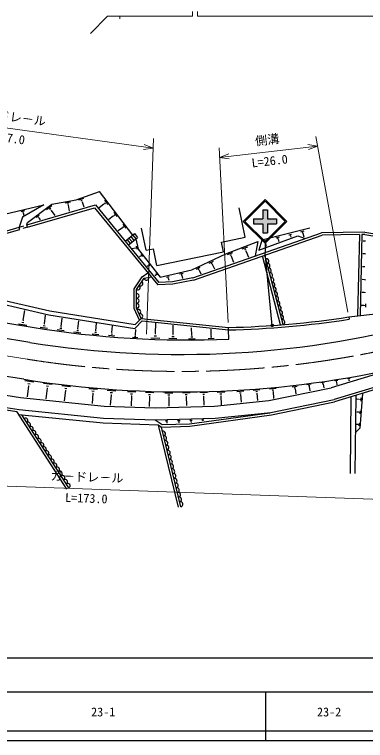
# Model space of a CAD drawing. Units: millimetres, scale not verified. Extents: x 0 to 700000, y -47500 to 447500.
# Drawn here: x 383240 to 455482, y 188000 to 337498 of the extents above; entities that cross this region are included whole.
import ezdxf
from ezdxf.enums import TextEntityAlignment as Align

# ---------------------------------------------------------------- set-up
doc = ezdxf.new("R2010")
doc.units = ezdxf.units.MM
doc.header["$LTSCALE"] = 1000
doc.header["$PDMODE"] = 32
doc.header["$PDSIZE"] = 500
doc.linetypes.add('CHAIN', pattern=[18.5, 12, -1.5, 3.5, -1.5])
doc.layers.add('作業ﾚｲﾔ1', color=7, linetype='Continuous', lineweight=25)
doc.layers.add('作業ﾚｲﾔ3', color=7, linetype='Continuous', lineweight=13)
doc.styles.add('@ＭＳ ゴシック', font='')
doc.styles.add('ＭＳ ゴシック', font='')
doc.styles.get('@ＭＳ ゴシック').set_extended_font_data('@MS Gothic')
doc.styles.get('ＭＳ ゴシック').set_extended_font_data('MS Gothic')

msp = doc.modelspace()

# ---------------------------------------------------------------- hatches: boundary and pattern name
at = {"layer": '作業ﾚｲﾔ1'}
msp.add_hatch(color=256, dxfattribs=at).paths.add_polyline_path([(432462, 295393), (434323, 295393), (434323, 297253), (435323, 297253), (435323, 295393), (437182, 295393), (437182, 294393), (435322, 294393), (435322, 292533), (434322, 292533), (434322, 294393), (432462, 294393)])

# ---------------------------------------------------------------- linework, layer by layer
at = {"layer": '作業ﾚｲﾔ1', "lineweight": 13}
for p, q in [((352039, 318155), (411801, 309946)), ((410381, 271663), (411875, 311945)), ((451868, 276213), (445251, 312383)), ((409817, 309696), (411801, 309946)), ((411801, 309946), (409958, 310722)), ((427200, 274042), (425363, 310067)), ((445611, 310415), (425465, 308069)), ((445611, 310415), (443632, 310706)), ((443752, 309678), (445611, 310415)), ((427324, 308807), (425465, 308069)), ((425465, 308069), (427444, 307779)), ((309700, 242996), (486491, 236612))]:
    msp.add_line(p, q, dxfattribs=at)
at = {"layer": '作業ﾚｲﾔ1'}
for p, q in [((395953, 299326), (400702, 301033)), ((407566, 292069), (400702, 301033)), ((390919, 298448), (395953, 299326)), ((397471, 299606), (396441, 299235)), ((397177, 299209), (396920, 299117)), ((401739, 299267), (402441, 298351)), ((430321, 294893), (434821, 299393)), ((430675, 294893), (434821, 299039)), ((439322, 294893), (434822, 299393)), ((438969, 294893), (434824, 299038)), ((369126, 293570), (389248, 298329)), ((389248, 298329), (384901, 295758)), ((385775, 294181), (399881, 298291)), ((385915, 293701), (399704, 297719)), ((385939, 294656), (390919, 298448)), ((390889, 298110), (389791, 297275)), ((390686, 297523), (390412, 297314)), ((394739, 298860), (393647, 298670)), ((394377, 298516), (394104, 298468)), ((394322, 298225), (394254, 298213)), ((394288, 298219), (394498, 297014)), ((397173, 298917), (397109, 298894)), ((397141, 298905), (397516, 297862)), ((399704, 297719), (412748, 281801)), ((399881, 298291), (412973, 282314)), ((401632, 298459), (400671, 297722)), ((401610, 298487), (401654, 298430)), ((401773, 298748), (401949, 298519)), ((430730, 291625), (429479, 297678)), ((384577, 296967), (385336, 297147)), ((384907, 296845), (385096, 296890)), ((385023, 296672), (385070, 296683)), ((385046, 296678), (385162, 296189)), ((388306, 296144), (387705, 295686)), ((390792, 297170), (390724, 297118)), ((390758, 297144), (391548, 296106)), ((403527, 296026), (403569, 295971)), ((403651, 296771), (404320, 295896)), ((403683, 296276), (403851, 296057)), ((434323, 297253), (435323, 297253)), ((434323, 297253), (434323, 295393)), ((435323, 297253), (435323, 295393)), ((384901, 295758), (384185, 293718)), ((385775, 294181), (385939, 294656)), ((388195, 295822), (388044, 295708)), ((388253, 295629), (388215, 295600)), ((388234, 295615), (388529, 295227)), ((403548, 295999), (402648, 295309)), ((430322, 294893), (434821, 290393)), ((430675, 294893), (434821, 290747)), ((432462, 295393), (432462, 294393)), ((432462, 295393), (434323, 295393)), ((434822, 290393), (439322, 294893)), ((434822, 290746), (438969, 294893)), ((435323, 295393), (437182, 295393)), ((437182, 295393), (437182, 294393)), ((362618, 287434), (384185, 293718)), ((363126, 287061), (384325, 293238)), ((384185, 293718), (385145, 293998)), ((384325, 293238), (384185, 293718)), ((385915, 293701), (384955, 293421)), ((385915, 293701), (385775, 294181)), ((405433, 293579), (404593, 292936)), ((405413, 293605), (405453, 293553)), ((405531, 294316), (406169, 293482)), ((405562, 293843), (405721, 293635)), ((410351, 288944), (409403, 293528)), ((432462, 294393), (434322, 294393)), ((444027, 293479), (434157, 291048)), ((434322, 294393), (434322, 292533)), ((435322, 294393), (437182, 294393)), ((435322, 294393), (435322, 292533)), ((406019, 290801), (407953, 292386)), ((406653, 290028), (408587, 291612)), ((407179, 291752), (407813, 290978)), ((407566, 292069), (408200, 291295)), ((407953, 292386), (408587, 291612)), ((419925, 283279), (446461, 292567)), ((420056, 282795), (446549, 292068)), ((425834, 290612), (430730, 291625)), ((433558, 288972), (441553, 291934)), ((434322, 292533), (435322, 292533)), ((437093, 291514), (437780, 291683)), ((439702, 292157), (440240, 292289)), ((439937, 292072), (440071, 292105)), ((440020, 291950), (440054, 291958)), ((440037, 291954), (440108, 291664)), ((441553, 291934), (443101, 291391)), ((442166, 292763), (442859, 292934)), ((442469, 292654), (442642, 292697)), ((442576, 292497), (442620, 292508)), ((442598, 292502), (442790, 291722)), ((455367, 292695), (446461, 292567)), ((454264, 292179), (446549, 292068)), ((454264, 292179), (453863, 275429)), ((454764, 292186), (454365, 275484)), ((455328, 292194), (454764, 292186)), ((455328, 292194), (477213, 288377)), ((455367, 292695), (473614, 289512)), ((406406, 291118), (407040, 290345)), ((406793, 291435), (407426, 290661)), ((408200, 291295), (408713, 289156)), ((426239, 288654), (425834, 290612)), ((426735, 288189), (433290, 290752)), ((433290, 290752), (432755, 287770)), ((434157, 291048), (433558, 288972)), ((434332, 290834), (435175, 291042)), ((434700, 290701), (434911, 290753)), ((434822, 290393), (434822, 288393)), ((434831, 290510), (434884, 290523)), ((434858, 290516), (435038, 289785)), ((437393, 291406), (437564, 291448)), ((437500, 291250), (437542, 291261)), ((437521, 291256), (437645, 290751)), ((455457, 290834), (454982, 290845)), ((455458, 290854), (455457, 290813)), ((408083, 289417), (407450, 289265)), ((408079, 289436), (408088, 289399)), ((408212, 289526), (408247, 289379)), ((408306, 289781), (408447, 289195)), ((408713, 289156), (413247, 283405)), ((410351, 288944), (411820, 289247)), ((412528, 285820), (411820, 289247)), ((412528, 285820), (426239, 288654)), ((430069, 289224), (431239, 289681)), ((430622, 289103), (430914, 289217)), ((430846, 288854), (430919, 288882)), ((430882, 288868), (431394, 287558)), ((409194, 287730), (408990, 287570)), ((409184, 287743), (409204, 287718)), ((409236, 288088), (409552, 287688)), ((409255, 287859), (409334, 287759)), ((419747, 284914), (426735, 288189)), ((427081, 288056), (428196, 288492)), ((427608, 287940), (427887, 288049)), ((427822, 287702), (427891, 287730)), ((427857, 287716), (428337, 286488)), ((438021, 273595), (434285, 287776)), ((438528, 273635), (434759, 287941)), ((436293, 273465), (434822, 288393)), ((455394, 288184), (454919, 288196)), ((455394, 288205), (455393, 288164)), ((410748, 285778), (410572, 285639)), ((410739, 285790), (410758, 285766)), ((410789, 286119), (411090, 285738)), ((410806, 285901), (410881, 285806)), ((423286, 286297), (424190, 286720)), ((423731, 286230), (423957, 286336)), ((423922, 286043), (423978, 286070)), ((423950, 286057), (424395, 285107)), ((455330, 285535), (454856, 285546)), ((455331, 285555), (455330, 285515)), ((409482, 283489), (410686, 284317)), ((412327, 284169), (412613, 283806)), ((413247, 283405), (419747, 284914)), ((417222, 284071), (417958, 284242)), ((420684, 285077), (421455, 285439)), ((421064, 285020), (421257, 285110)), ((421226, 284861), (421275, 284884)), ((421250, 284872), (421599, 284129)), ((359287, 282765), (390323, 275669)), ((407864, 281022), (409482, 283489)), ((408364, 280873), (409900, 283215)), ((409900, 283215), (411389, 283459)), ((412288, 283844), (412139, 283727)), ((412279, 283855), (412297, 283833)), ((412343, 283961), (412415, 283870)), ((414512, 283442), (415096, 283577)), ((414765, 283347), (414911, 283381)), ((414853, 283213), (414890, 283222)), ((414872, 283218), (414974, 282778)), ((419925, 283279), (415748, 282473)), ((420056, 282795), (415810, 281976)), ((417541, 283951), (417725, 283994)), ((417652, 283783), (417698, 283794)), ((417675, 283788), (417822, 283157)), ((455267, 282886), (454792, 282897)), ((455268, 282906), (455267, 282866)), ((455431, 282963), (455428, 282801)), ((366823, 281863), (390475, 276455)), ((415810, 281976), (412748, 281801)), ((415748, 282473), (412973, 282314)), ((407872, 276940), (407864, 281022)), ((408372, 277048), (408364, 280873)), ((455204, 280237), (454729, 280248)), ((455204, 280257), (455203, 280216)), ((455368, 280314), (455364, 280152)), ((362230, 277195), (386891, 273089)), ((408960, 274541), (407872, 276940)), ((409337, 274920), (408372, 277048)), ((455140, 277587), (454666, 277599)), ((455141, 277608), (455140, 277567)), ((455305, 277665), (455301, 277502)), ((455473, 277905), (455458, 277255)), ((386392, 269977), (346798, 276329)), ((385028, 274527), (385361, 276548)), ((389376, 273795), (389620, 275574)), ((390323, 275669), (407979, 272847)), ((390475, 276455), (408066, 273643)), ((452048, 275230), (458761, 275968)), ((452048, 275230), (452124, 274735)), ((384032, 273812), (385743, 273531)), ((384744, 274135), (385172, 274064)), ((384975, 274536), (385082, 274518)), ((389327, 273802), (389425, 273788)), ((392835, 273275), (393069, 274977)), ((396263, 272785), (396489, 274430)), ((399985, 272387), (400127, 273947)), ((407979, 272847), (409523, 274398)), ((408066, 273643), (409337, 274920)), ((409337, 274920), (427296, 273046)), ((409523, 274398), (427276, 272545)), ((412252, 271788), (412305, 273929)), ((388487, 273121), (390049, 272907)), ((389127, 273431), (389517, 273378)), ((391996, 272639), (393472, 272436)), ((392600, 272932), (392969, 272881)), ((392789, 273281), (392882, 273269)), ((395445, 272165), (396883, 271967)), ((396034, 272450), (396393, 272400)), ((396218, 272791), (396308, 272778)), ((399942, 272391), (400029, 272383)), ((403294, 272029), (403420, 273420)), ((408116, 271549), (408179, 272660)), ((415872, 271624), (415919, 273546)), ((419733, 271455), (419702, 272998)), ((423717, 271430), (423692, 272670)), ((427262, 272545), (427296, 273046)), ((427373, 270648), (427276, 272545)), ((399220, 271748), (400624, 271621)), ((399778, 272052), (400129, 272020)), ((402592, 271443), (403880, 271326)), ((403104, 271721), (403426, 271692)), ((403254, 272033), (403335, 272025)), ((407529, 271026), (408639, 270962)), ((407961, 271280), (408239, 271264)), ((408081, 271551), (408151, 271547)), ((411325, 270907), (413133, 270862)), ((412015, 271342), (412467, 271331)), ((412195, 271790), (412308, 271787)), ((415022, 270815), (416680, 270774)), ((415654, 271214), (416069, 271204)), ((415820, 271625), (415924, 271622)), ((419037, 270731), (420458, 270759)), ((419563, 271096), (419918, 271104)), ((419689, 271454), (419778, 271456)), ((423124, 270813), (424334, 270837)), ((423571, 271124), (423874, 271130)), ((423679, 271429), (423754, 271431)), ((385172, 262374), (345578, 268726)), ((352002, 263847), (384499, 258634)), ((461268, 264539), (448392, 260647)), ((469723, 264484), (449009, 258222)), ((469886, 264010), (449133, 257737)), ((385333, 262101), (387210, 261856)), ((446279, 261705), (447130, 261830)), ((449096, 262119), (449823, 262226)), ((449395, 261977), (449577, 262004)), ((449490, 261806), (449535, 261812)), ((449513, 261809), (449592, 261268)), ((451774, 262512), (452302, 262590)), ((451991, 262410), (452123, 262429)), ((452060, 262285), (452093, 262290)), ((452077, 262287), (452114, 262030)), ((351529, 261391), (384174, 256154)), ((386148, 261040), (385848, 258748)), ((385975, 261540), (386444, 261479)), ((386090, 261048), (386207, 261033)), ((389179, 261598), (391001, 261360)), ((389971, 260568), (389682, 258357)), ((389803, 261053), (390258, 260994)), ((389914, 260575), (390028, 260560)), ((392971, 261102), (394739, 260871)), ((393576, 260573), (394018, 260515)), ((398560, 260458), (400300, 260321)), ((402304, 260163), (404076, 260023)), ((432397, 260174), (433765, 260285)), ((435599, 257984), (448392, 260647)), ((435753, 260446), (437072, 260553)), ((436274, 260156), (436604, 260183)), ((440388, 260840), (441414, 260991)), ((440810, 260640), (441067, 260678)), ((440944, 260398), (441008, 260407)), ((440976, 260403), (441125, 259389)), ((443377, 261279), (444314, 261417)), ((443763, 261097), (443997, 261131)), ((443885, 260875), (443944, 260884)), ((443915, 260880), (444044, 259997)), ((446629, 261540), (446842, 261571)), ((446740, 261339), (446793, 261346)), ((446767, 261343), (446878, 260587)), ((359422, 259618), (383718, 255721)), ((384499, 258634), (401713, 256879)), ((393740, 260102), (393461, 257972)), ((393684, 260110), (393795, 260095)), ((399178, 259972), (399613, 259937)), ((399361, 259519), (399193, 257387)), ((399307, 259524), (399415, 259515)), ((402933, 259667), (403376, 259632)), ((403120, 259207), (402952, 257084)), ((403065, 259211), (403175, 259202)), ((406505, 259854), (408201, 259793)), ((407126, 259407), (407550, 259392)), ((407323, 258975), (407249, 256929)), ((407270, 258977), (407376, 258973)), ((410200, 259721), (411898, 259661)), ((410821, 259274), (411246, 259259)), ((411018, 258842), (410945, 256796)), ((410965, 258844), (411072, 258840)), ((414179, 259566), (415794, 259595)), ((414792, 259173), (415196, 259180)), ((414951, 258772), (415051, 258774)), ((415001, 258773), (415035, 256861)), ((417788, 259630), (419380, 259659)), ((418392, 259243), (418790, 259250)), ((418549, 258848), (418648, 258850)), ((418599, 258849), (418632, 256972)), ((421375, 259695), (422943, 259723)), ((421970, 259313), (422362, 259320)), ((422124, 258924), (422222, 258925)), ((422173, 258925), (422206, 257082)), ((424937, 259758), (426506, 259787)), ((425533, 259377), (425925, 259384)), ((425687, 258987), (425785, 258989)), ((425736, 258988), (425769, 257146)), ((429012, 259900), (430410, 260013)), ((429565, 259593), (429914, 259621)), ((429724, 259254), (429811, 259261)), ((429768, 259258), (429896, 257672)), ((432938, 259874), (433280, 259901)), ((433094, 259542), (433179, 259549)), ((433137, 259546), (433261, 258004)), ((436425, 259836), (436507, 259843)), ((436466, 259840), (436579, 258441)), ((452466, 258744), (452302, 242958)), ((453469, 259047), (453302, 242947)), ((454879, 259474), (454340, 252332)), ((424413, 256879), (435599, 257984)), ((435978, 255509), (449009, 258222)), ((436144, 255033), (449133, 257737)), ((454197, 258231), (453710, 258268)), ((454199, 258252), (454196, 258210)), ((454371, 258302), (454359, 258134)), ((454558, 258541), (454508, 257870)), ((394021, 239729), (383718, 255721)), ((384174, 256154), (401541, 254384)), ((401713, 256879), (412176, 256501)), ((412176, 256501), (424413, 256879)), ((454043, 255616), (453683, 255643)), ((454195, 255678), (454184, 255532)), ((454358, 255886), (454314, 255301)), ((384073, 255159), (401472, 253386)), ((394442, 240000), (384717, 255094)), ((401541, 254384), (412170, 254000)), ((412170, 254000), (424574, 254383)), ((419262, 253228), (435825, 255494)), ((419304, 252729), (436144, 255033)), ((424574, 254383), (435978, 255509)), ((454045, 255634), (454042, 255598)), ((401472, 253386), (412812, 252976)), ((412170, 254000), (413616, 253044)), ((412812, 252976), (413473, 252539)), ((417021, 236027), (412858, 252945)), ((413473, 252539), (419304, 252729)), ((413616, 253044), (419262, 253228)), ((414305, 253816), (414805, 253831)), ((414497, 253696), (414622, 253700)), ((414547, 253573), (414579, 253574)), ((414563, 253573), (414571, 253322)), ((416804, 253893), (417306, 253908)), ((416996, 253773), (417122, 253777)), ((417047, 253649), (417079, 253650)), ((417063, 253650), (417071, 253397)), ((419305, 253970), (419808, 253986)), ((419498, 253850), (419623, 253854)), ((419549, 253726), (419580, 253727)), ((419564, 253726), (419572, 253472)), ((421807, 254047), (422199, 254060)), ((421957, 253954), (422055, 253957)), ((421997, 253857), (422021, 253858)), ((422009, 253858), (422011, 253792)), ((453894, 253085), (453657, 253103)), ((453895, 253100), (453893, 253069)), ((454024, 253138), (454015, 253013)), ((454164, 253317), (454126, 252815)), ((417507, 236146), (413473, 252539)), ((454340, 252332), (453389, 251345)), ((40000, 205000), (579000, 205000)), ((68000, 198000), (579000, 198000)), ((435000, 188000), (435000, 198000)), ((40000, 190000), (579000, 190000)), ((40000, 188000), (579000, 188000))]:
    msp.add_line(p, q, dxfattribs=at)
at = {"layer": '作業ﾚｲﾔ1', "linetype": 'CHAIN', "lineweight": 13}
msp.add_line((361894, 270362), (385838, 266521), dxfattribs=at)
at = {"layer": '作業ﾚｲﾔ1'}
for radius in [150, 120, 90, 60, 30]:
    msp.add_circle((436293, 273465), radius, dxfattribs=at)
for centre, radius, start, end in [((435088, 286690), 500, 284.75924, 104.75924), ((435343, 285723), 500, 284.75924, 104.75924), ((435598, 284756), 500, 284.75924, 104.75924), ((435853, 283789), 500, 284.75924, 104.75924), ((410394, 283296), 500, 189.2841, 9.2841), ((436107, 282822), 500, 284.75924, 104.75924), ((408639, 281291), 500, 236.74071, 56.74071), ((409187, 282127), 500, 236.74071, 56.74071), ((436362, 281855), 500, 284.75924, 104.75924), ((436617, 280888), 500, 284.75924, 104.75924), ((408367, 279548), 500, 270.11855, 90.11855), ((436872, 279921), 500, 284.75924, 104.75924), ((408369, 278548), 500, 270.11855, 90.11855), ((437126, 278954), 500, 284.75924, 104.75924), ((437381, 277987), 500, 284.75924, 104.75924), ((408371, 277548), 500, 270.11855, 90.11855), ((408718, 276286), 500, 294.39057, 114.39057), ((437636, 277020), 500, 284.75924, 104.75924), ((409131, 275375), 500, 294.39057, 114.39057), ((422881, 464470), 191474, 271.32143, 278.76197), ((437891, 276053), 500, 284.75924, 104.75924), ((438146, 275086), 500, 284.75924, 104.75924), ((417515, 463997), 196500, 260.88665, 285.66781), ((422881, 464470), 191974, 271.30774, 278.76197), ((438400, 274119), 500, 284.75924, 104.75924), ((419042, 469423), 198949, 260.70002, 272.39995), ((417515, 463997), 204200, 260.88665, 282.37244), ((385505, 253871), 500, 302.79319, 122.79319), ((386047, 253030), 500, 302.79319, 122.79319), ((386588, 252189), 500, 302.79319, 122.79319), ((387130, 251349), 500, 302.79319, 122.79319), ((413803, 251197), 500, 283.8244, 103.8244), ((387672, 250508), 500, 302.79319, 122.79319), ((388213, 249667), 500, 302.79319, 122.79319), ((414042, 250226), 500, 283.8244, 103.8244), ((414281, 249255), 500, 283.8244, 103.8244), ((388755, 248827), 500, 302.79319, 122.79319), ((389296, 247986), 500, 302.79319, 122.79319), ((414520, 248284), 500, 283.8244, 103.8244), ((389838, 247145), 500, 302.79319, 122.79319), ((390380, 246305), 500, 302.79319, 122.79319), ((414759, 247313), 500, 283.8244, 103.8244), ((414998, 246342), 500, 283.8244, 103.8244), ((390921, 245464), 500, 302.79319, 122.79319), ((415237, 245371), 500, 283.8244, 103.8244), ((391463, 244624), 500, 302.79319, 122.79319), ((392005, 243783), 500, 302.79319, 122.79319), ((415476, 244400), 500, 283.8244, 103.8244), ((415714, 243429), 500, 283.8244, 103.8244), ((392546, 242942), 500, 302.79319, 122.79319), ((393088, 242102), 500, 302.79319, 122.79319), ((415953, 242458), 500, 283.8244, 103.8244), ((393629, 241261), 500, 302.79319, 122.79319), ((394171, 240420), 500, 302.79319, 122.79319), ((416192, 241487), 500, 283.8244, 103.8244), ((416431, 240516), 500, 283.8244, 103.8244), ((416670, 239545), 500, 283.8244, 103.8244), ((416909, 238574), 500, 283.8244, 103.8244), ((417148, 237603), 500, 283.8244, 103.8244), ((417387, 236632), 500, 283.8244, 103.8244)]:
    msp.add_arc(centre, radius, start, end, dxfattribs=at)
at = {"layer": '作業ﾚｲﾔ1', "linetype": 'CHAIN', "lineweight": 13}
msp.add_arc((417515, 463997), 200000, 260.88665, 282.15758, dxfattribs=at)
at = {"layer": '作業ﾚｲﾔ1'}
msp.add_point((436293, 273465), dxfattribs=at)
at = {"layer": '作業ﾚｲﾔ3'}
for p, q in [((419900, 338140), (419900, 337140)), ((420900, 338140), (420900, 337140)), ((402400, 337140), (398864, 333604)), ((404900, 337140), (402400, 337140)), ((404900, 337140), (419900, 337140)), ((404900, 337140), (404900, 336640)), ((420900, 337140), (423400, 337140)), ((423400, 337140), (453400, 337140)), ((453400, 337140), (458400, 337140))]:
    msp.add_line(p, q, dxfattribs=at)

# ---------------------------------------------------------------- texts
at = {"layer": '作業ﾚｲﾔ1', "style": 'ＭＳ ゴシック'}
for s, rotation, p in [('ガ－ドレ－ル', 352.179, (382056, 315041)), ('側溝', 6.643, (435422, 310236)), ('ガ－ドレ－ル', 357.932, (398131, 240803))]:
    msp.add_text(s, height=1833, rotation=rotation, dxfattribs=at).set_placement(p, align=Align.BOTTOM_CENTER)
at = {"layer": '作業ﾚｲﾔ1', "style": '@ＭＳ ゴシック'}
for s, rotation, p in [('L=77.0', 352.179, (381784, 313060)), ('L=26.0', 6.643, (435654, 308249)), ('L=173.0', 357.932, (398059, 238805))]:
    msp.add_text(s, height=1833, rotation=rotation, dxfattribs=at).set_placement(p, align=Align.TOP_CENTER)
at = {"layer": '作業ﾚｲﾔ1', "style": 'ＭＳ ゴシック'}
for s, p in [('23-1', (401500, 192405)), ('23-2', (448000, 192405))]:
    msp.add_text(s, height=1833, dxfattribs=at).set_placement(p, align=Align.BOTTOM_CENTER)

doc.saveas('drawing.dxf')
